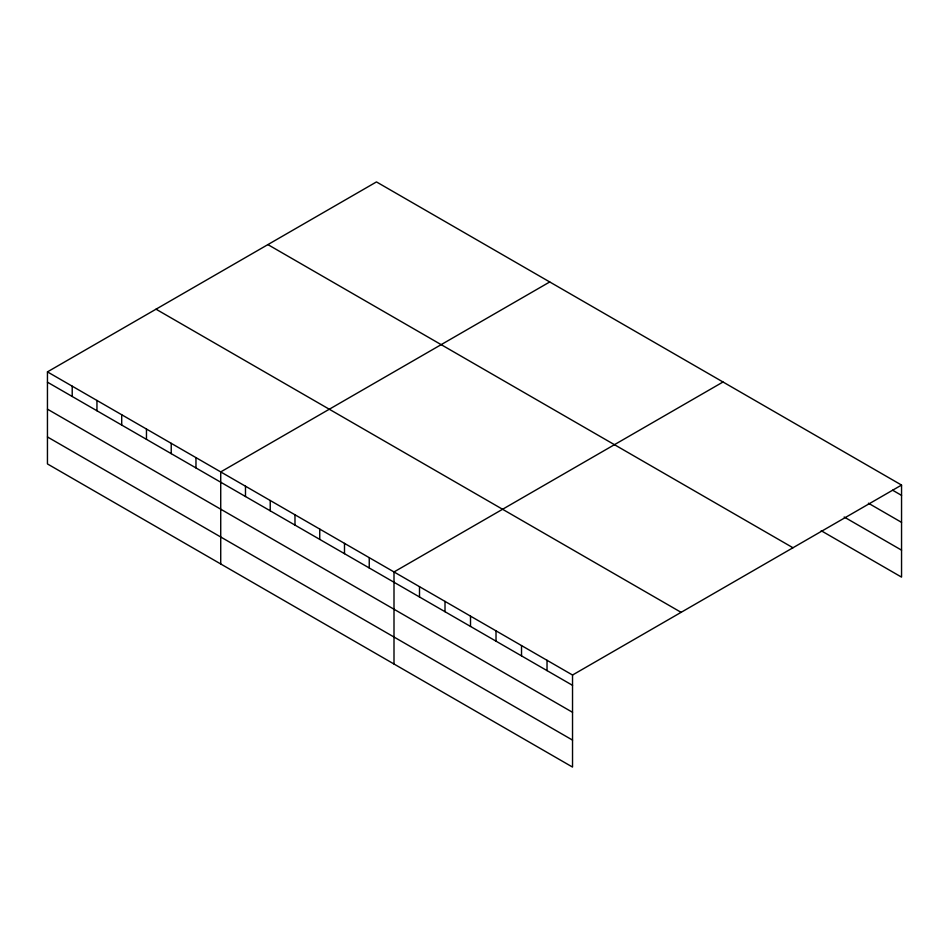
<?xml version="1.0" encoding="UTF-8"?>
<svg xmlns="http://www.w3.org/2000/svg" width="949" height="949" viewBox="0 0 949 949"><rect width="100%" height="100%" fill="white"/><g stroke="black" fill="none" stroke-linecap="round" stroke-linejoin="round"><path stroke-width="1.42" d="M572.532 712.308L572.532 675.024L47.45 371.878L47.45 463.931L572.532 767.077L572.532 712.308L47.45 409.161M821.217 530.74L901.55 577.122L901.55 485.069L376.468 181.923L47.45 371.878M549.744 281.96L220.726 471.914L220.726 563.967M723.019 381.996L394.001 571.962L394.001 664.015M572.532 675.024L901.55 485.069M892.629 490.218L901.55 495.378M868.394 503.207L901.55 522.353M844.171 517.015L901.55 550.147M267.891 244.605L792.973 547.751M156.027 309.196L681.109 612.342M47.45 382.186L572.532 685.332M47.45 436.955L572.532 740.101M547.027 660.302L547.027 670.611M521.523 645.581L521.523 655.889M496.019 630.86L496.019 641.156M470.514 616.126L470.514 626.435M445.01 601.405L445.01 611.714M419.505 586.684L419.505 596.992M369.244 557.668L369.244 567.976M344.499 543.374L344.499 553.682M319.742 529.079L319.742 539.388M294.985 514.797L294.985 525.094M270.228 500.503L270.228 510.811M245.483 486.208L245.483 496.517M195.968 457.632L195.968 467.928M171.223 443.337L171.223 453.646M146.466 429.043L146.466 439.351M121.709 414.749L121.709 425.057M96.952 400.466L96.952 410.763M72.207 386.172L72.207 396.48"/></g></svg>
